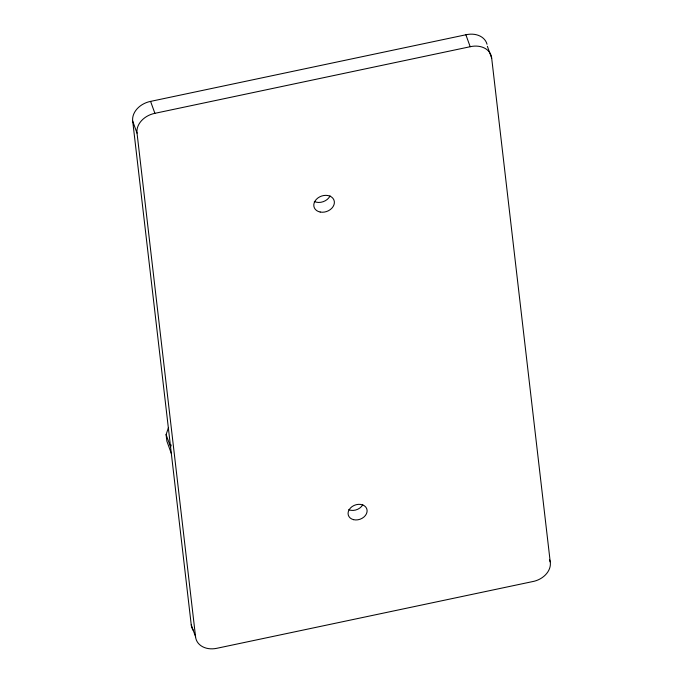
<?xml version="1.0" encoding="UTF-8"?>
<svg xmlns="http://www.w3.org/2000/svg" width="683" height="683" viewBox="0 0 683 683"><rect width="100%" height="100%" fill="white"/><g stroke="black" fill="none" stroke-linecap="round" stroke-linejoin="round"><path stroke-width="1.02" d="M171.331 453.512L166.865 441.158L166.097 434.593L168.419 427.78M171.237 444.992L170.571 446.938L166.097 434.593M487.372 46.29L491.692 58.226L550.216 561.819A19.389 14.941 -19.9 0 1 532.356 581.643L217.066 648.252A19.952 15.376 -19.9 0 1 195.56 636.744L191.24 624.808L132.715 121.215A19.892 15.325 -19.9 0 1 150.576 101.391L465.874 34.782A19.764 15.231 -19.9 0 1 487.022 44.25M195.56 636.744L137.035 133.151A19.892 15.325 -19.9 0 1 154.896 113.327L470.194 46.717A19.764 15.231 -19.9 0 1 491.692 58.226M465.874 34.782L470.194 46.717M549.499 559.829L550.216 561.819M150.576 101.391L154.896 113.327M132.715 121.215L137.035 133.151M193.357 630.537A19.952 15.376 -19.9 0 1 191.24 624.808M362.801 504.669A9.758 7.522 -19.9 0 1 348.723 509.697M330.077 195.876A10.552 8.128 -19.9 0 1 314.3 201.485M353.606 519.678A9.758 7.522 -19.9 0 0 367.078 510.133A9.758 7.522 -19.9 0 0 352.087 506.598A9.758 7.522 -19.9 0 0 353.606 519.678M320.173 212.029A10.552 8.128 -19.9 0 0 334.294 201.289A10.552 8.128 -19.9 0 0 317.791 198.061A10.552 8.128 -19.9 0 0 320.173 212.029"/></g></svg>
